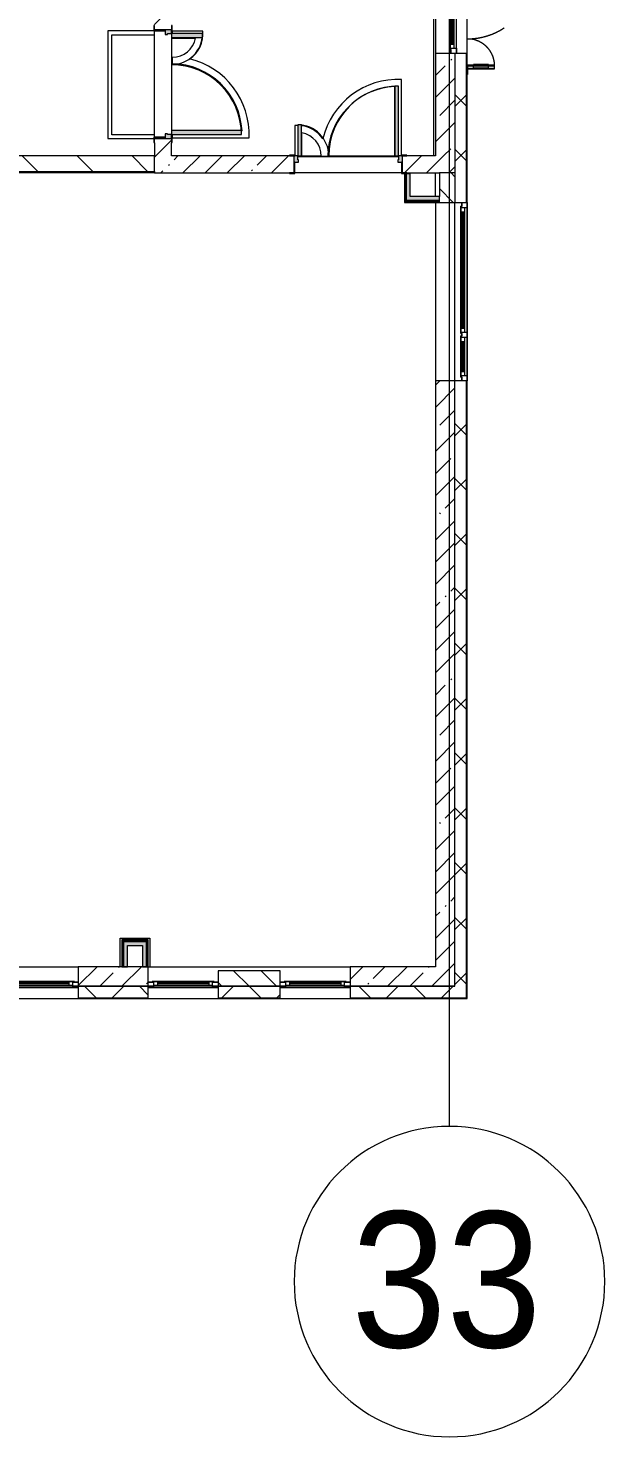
# Model space of a CAD drawing. Header units: millimetres. Extents: x -3456 to 185767, y -8553 to 29000.
# Drawn here: x 178342 to 185767, y -5906 to 12246 of the extents above; entities that cross this region are included whole.
import ezdxf

# ---------------------------------------------------------------- set-up
doc = ezdxf.new("R2010")
doc.units = ezdxf.units.MM
doc.linetypes.add('200_ШТРИХ__ш1_п0_6_', pattern=[800, 500, -300])
doc.linetypes.add('Осевая', pattern=[3175, 635, -476.25, 1587.5, -476.25])
for name, color, linetype, lineweight in [('A-DETL-MBND-1', 7, '200_ШТРИХ__ш1_п0_6_', 9), ('A-GLAZ-2', 7, 'Continuous', 5), ('A-WALL', 7, 'Continuous', 9), ('A-WALL-3', 7, 'Continuous', 5), ('I-WALL-3', 7, 'Continuous', 5), ('S-COLS-2', 7, 'Continuous', 5), ('Оси', 7, 'Continuous', 9), ('Оси-1', 7, 'Continuous', 20), ('Оси-2', 7, 'Осевая', 9)]:
    doc.layers.add(name, color=color, linetype=linetype, lineweight=lineweight)
for name, color, linetype, lineweight, true_color in [('A-DOOR-3', 7, 'Continuous', 5, 0xaaaaaa), ('A-DOOR-4', 7, 'Continuous', 5, 0xe2e2e2), ('A-DOOR-FRAM-4', 7, 'Continuous', 5, 0xe2e2e2), ('A-DOOR-FRAM-5', 7, 'Continuous', 5, 0xaaaaaa), ('A-FLOR-2', 7, 'Continuous', 5, 0xaaaaaa), ('I-WALL-2', 7, 'Continuous', 9, 0xe7e7e7)]:
    doc.layers.add(name, color=color, linetype=linetype, lineweight=lineweight, true_color=true_color)
doc.styles.add('Arial_1', font='arial.ttf', dxfattribs={"width": 0.9, "height": 1750})
pattern_1 = [(135, (58756.86, 0), (-176.7767, -176.7767), [])]
pattern_2 = [(45, (58756.86, 0), (-353.5534, 353.5534), []), (135, (58756.86, 0), (-353.5534, -353.5534), [])]
pattern_3 = [(45, (58756.86, 0), (-285.1231, 285.1231), []), (45, (59042, 0), (-285.1231, 285.1231), [504.031, -100.806, 16.764, -84.042])]
pattern_4 = [(45, (58756.86, 0), (-530.33, 530.33), []), (135, (58756.86, 0), (-530.33, -530.33), [])]

# ---------------------------------------------------------------- blocks, each defined once
blk = doc.blocks.new('110_Дверь_СКБ_2Ст - Д-5_п_ Из игровой в коридор-32679362-2_6_1_птичка')
at = {"layer": 'A-DOOR-4'}
for points in [[(612.5, 110), (662.5, 110), (662.5, 1010), (612.5, 1010), (612.5, 153.8)], [(-587.5, 110), (-587.5, 510), (-637.5, 510), (-637.5, 110)], [(712.5, -110), (712.5, 30), (697.5, 30), (697.5, -110)]]:
    blk.add_hatch(color=256, dxfattribs=at).paths.add_polyline_path(points)
h = blk.add_hatch(color=256, dxfattribs=at)
h.paths.add_polyline_path([(652.5, 30), (712.5, 30), (712.5, 110), (662.5, 110), (662.5, 60), (652.5, 60)])
h.paths.add_polyline_path([(-687.5, 30), (-627.5, 30), (-627.5, 60), (-637.5, 60), (-637.5, 110), (-687.5, 110)])
at = {"layer": 'A-DOOR-FRAM-4'}
for points in [[(-672.5, 110), (-672.5, 118), (-742.5, 118), (-742.5, 110)], [(-672.5, -110), (-672.5, 30), (-687.5, 30), (-687.5, -110)], [(767.5, 110), (767.5, 118), (697.5, 118), (697.5, 110)], [(-672.5, -118), (-672.5, -110), (-742.5, -110), (-742.5, -118)], [(767.5, -118), (767.5, -110), (697.5, -110), (697.5, -118)]]:
    blk.add_hatch(color=256, dxfattribs=at).paths.add_polyline_path(points)
at = {"layer": 'A-DOOR-3'}
for p, q in [((662.5, 1010), (612.5, 1010)), ((612.5, 1010), (612.5, 110)), ((662.5, 110), (662.5, 1010)), ((-637.5, 510), (-637.5, 110)), ((-587.5, 510), (-637.5, 510)), ((-587.5, 110), (-587.5, 510)), ((-637.5, 110), (-587.5, 110)), ((612.5, 110), (662.5, 110))]:
    blk.add_line(p, q, dxfattribs=at)
for centre, radius, start, end in [((662.5, 110), 900, 90, 180), ((-637.5, 110), 400, 360, 90)]:
    blk.add_arc(centre, radius, start, end, dxfattribs=at)
at = {"layer": 'A-DOOR-FRAM-5'}
for p, q in [((-672.5, 118), (-742.5, 118)), ((-742.5, 118), (-742.5, 110)), ((-742.5, 110), (-672.5, 110)), ((-637.5, 110), (-687.5, 110)), ((-687.5, 110), (-687.5, 30)), ((-687.5, 30), (-627.5, 30)), ((-672.5, 30), (-687.5, 30)), ((-687.5, 30), (-687.5, -110)), ((-672.5, 110), (-672.5, 118)), ((-672.5, -110), (-672.5, 30)), ((-637.5, 60), (-637.5, 110)), ((-627.5, 60), (-637.5, 60)), ((-627.5, 30), (-627.5, 60)), ((662.5, 60), (652.5, 60)), ((652.5, 60), (652.5, 30)), ((652.5, 30), (712.5, 30)), ((662.5, 110), (662.5, 60)), ((712.5, 110), (662.5, 110)), ((767.5, 118), (697.5, 118)), ((697.5, 118), (697.5, 110)), ((697.5, 110), (767.5, 110)), ((712.5, 30), (697.5, 30)), ((697.5, 30), (697.5, -110)), ((712.5, 30), (712.5, 110)), ((712.5, -110), (712.5, 30)), ((767.5, 110), (767.5, 118)), ((-672.5, -110), (-742.5, -110)), ((-742.5, -110), (-742.5, -118)), ((-742.5, -118), (-672.5, -118)), ((-687.5, -110), (-672.5, -110)), ((-672.5, -118), (-672.5, -110)), ((697.5, -110), (712.5, -110)), ((767.5, -110), (697.5, -110)), ((697.5, -110), (697.5, -118)), ((697.5, -118), (767.5, -118)), ((767.5, -118), (767.5, -110))]:
    blk.add_line(p, q, dxfattribs=at)
blk = doc.blocks.new('120_Окно_СКБ_1Ст - 120_Окно_СКБ_1Ст 900х2500_h_ с форточкой-22876038-2_6_1_птичка')
at = {"layer": 'A-GLAZ-2'}
for p, q in [((-450, -127), (-450, -57)), ((-450, -57), (-380, -57)), ((450, -57), (-450, -57)), ((-380, -127), (-450, -127)), ((-450, -127), (-400, -127)), ((-380, -127), (-400, -127)), ((-400, -127), (-400, -137)), ((-400, -137), (400, -137)), ((400, -137), (-400, -137)), ((-380, -57), (-380, -127)), ((380, -87), (-380, -87)), ((-380, -87), (-380, -127)), ((-330, -137), (-330, -87)), ((-330, -107), (330, -107)), ((330, -117), (-330, -117)), ((330, -137), (330, -87)), ((380, -127), (380, -57)), ((380, -57), (450, -57)), ((380, -127), (380, -87)), ((450, -127), (380, -127)), ((400, -127), (380, -127)), ((400, -127), (450, -127)), ((400, -137), (400, -127)), ((450, -57), (450, -127))]:
    blk.add_line(p, q, dxfattribs=at)
blk = doc.blocks.new('110_Дверь_СКБ_2Ст - Д-1_л_Лестничная клетка EIS60 2-32142534-2_6_1_птичка')
at = {"layer": 'A-DOOR-4'}
for points in [[(662, 110), (662, 1010), (612, 1010), (612, 110)], [(-588, 510), (-638, 510), (-638, 110), (-588, 110), (-588, 431)], [(712, 30), (697, 30), (697, -110), (712, -110), (712, -33)]]:
    blk.add_hatch(color=256, dxfattribs=at).paths.add_polyline_path(points)
h = blk.add_hatch(color=256, dxfattribs=at)
h.paths.add_polyline_path([(712, 110), (662, 110), (662, 60), (652, 60), (652, 30), (712, 30)])
h.paths.add_polyline_path([(-628, 30), (-628, 60), (-638, 60), (-638, 110), (-688, 110), (-688, 30)])
at = {"layer": 'A-DOOR-FRAM-4'}
for points in [[(-673, 110), (-673, 118), (-743, 118), (-743, 110)], [(-673, 30), (-688, 30), (-688, -110), (-673, -110), (-673, -33)], [(767, 110), (767, 118), (697, 118), (697, 110)], [(-673, -110), (-743, -110), (-743, -118), (-673, -118)], [(767, -118), (767, -110), (697, -110), (697, -118)]]:
    blk.add_hatch(color=256, dxfattribs=at).paths.add_polyline_path(points)
at = {"layer": 'A-DOOR-3'}
for p, q in [((662, 1010), (612, 1010)), ((612, 1010), (612, 110)), ((662, 110), (662, 1010)), ((-638, 510), (-638, 110)), ((-588, 510), (-638, 510)), ((-588, 110), (-588, 510)), ((-638, 110), (-588, 110)), ((612, 110), (662, 110))]:
    blk.add_line(p, q, dxfattribs=at)
for centre, radius, start, end in [((662, 110), 900, 90, 180), ((-638, 110), 400, 360, 90)]:
    blk.add_arc(centre, radius, start, end, dxfattribs=at)
at = {"layer": 'A-DOOR-FRAM-5'}
for p, q in [((-673, 118), (-743, 118)), ((-743, 118), (-743, 110)), ((-743, 110), (-673, 110)), ((-638, 110), (-688, 110)), ((-688, 110), (-688, 30)), ((-688, 30), (-628, 30)), ((-673, 30), (-688, 30)), ((-688, 30), (-688, -110)), ((-673, 110), (-673, 118)), ((-673, -110), (-673, 30)), ((-638, 60), (-638, 110)), ((-628, 60), (-638, 60)), ((-628, 30), (-628, 60)), ((662, 60), (652, 60)), ((652, 60), (652, 30)), ((652, 30), (712, 30)), ((662, 110), (662, 60)), ((712, 110), (662, 110)), ((767, 118), (697, 118)), ((697, 118), (697, 110)), ((697, 110), (767, 110)), ((712, 30), (697, 30)), ((697, 30), (697, -110)), ((712, 30), (712, 110)), ((712, -110), (712, 30)), ((767, 110), (767, 118)), ((-673, -110), (-743, -110)), ((-743, -110), (-743, -118)), ((-743, -118), (-673, -118)), ((-688, -110), (-673, -110)), ((-673, -118), (-673, -110)), ((697, -110), (712, -110)), ((767, -110), (697, -110)), ((697, -110), (697, -118)), ((697, -118), (767, -118)), ((767, -118), (767, -110))]:
    blk.add_line(p, q, dxfattribs=at)
blk = doc.blocks.new('120_Окно_СКБ_1Ст - 120_Окно_СКБ_1Ст 1200х2500_h_ с форточкой2-24160662-2_6_1_птичка')
at = {"layer": 'A-GLAZ-2'}
for p, q in [((-600, -127), (-600, -57)), ((-600, -57), (-530, -57)), ((600, -57), (-600, -57)), ((-530, -127), (-600, -127)), ((-600, -127), (-550, -127)), ((-530, -127), (-550, -127)), ((-550, -127), (-550, -137)), ((-550, -137), (550, -137)), ((550, -137), (-550, -137)), ((-530, -57), (-530, -127)), ((530, -87), (-530, -87)), ((-530, -87), (-530, -127)), ((-480, -137), (-480, -87)), ((-480, -107), (480, -107)), ((480, -117), (-480, -117)), ((480, -137), (480, -87)), ((530, -127), (530, -57)), ((530, -57), (600, -57)), ((530, -127), (530, -87)), ((600, -127), (530, -127)), ((550, -127), (530, -127)), ((550, -127), (600, -127)), ((550, -137), (550, -127)), ((600, -57), (600, -127))]:
    blk.add_line(p, q, dxfattribs=at)
blk = doc.blocks.new('120_Окно_СКБ_2Ст_Фрамуга сверху - 120_Окно_СКБ_2Ст_2300х2500_h_ ДОО-22877051-2_6_1_птичка')
at = {"layer": 'A-GLAZ-2'}
for p, q in [((-1150, 13), (-1150, 83)), ((-1150, 83), (-1080, 83)), ((1150, 83), (-1150, 83)), ((-1080, 13), (-1150, 13)), ((-1150, 13), (-1100, 13)), ((-1080, 13), (-1100, 13)), ((-1100, 13), (-1100, 3)), ((-1100, 3), (540, 3)), ((540, 3), (-1100, 3)), ((-1080, 83), (-1080, 13)), ((-1080, 83), (1080, 83)), ((520, 53), (-1080, 53)), ((-1080, 53), (-1080, 13)), ((-1030, 3), (-1030, 53)), ((-1030, 33), (470, 33)), ((470, 23), (-1030, 23)), ((470, 3), (470, 53)), ((520, 13), (520, 83)), ((520, 83), (590, 83)), ((520, 13), (520, 53)), ((590, 13), (520, 13)), ((540, 13), (520, 13)), ((540, 13), (570, 13)), ((540, 13), (570, 13)), ((540, 3), (540, 13)), ((590, 13), (570, 13)), ((570, 13), (570, 3)), ((570, 3), (1100, 3)), ((1100, 3), (570, 3)), ((590, 83), (590, 13)), ((1080, 53), (590, 53)), ((590, 53), (590, 13)), ((640, 3), (640, 53)), ((640, 33), (1030, 33)), ((1030, 23), (640, 23)), ((1030, 3), (1030, 53)), ((1080, 13), (1080, 83)), ((1080, 83), (1150, 83)), ((1080, 13), (1080, 53)), ((1150, 13), (1080, 13)), ((1100, 13), (1080, 13)), ((1100, 13), (1150, 13)), ((1100, 3), (1100, 13)), ((1150, 83), (1150, 13))]:
    blk.add_line(p, q, dxfattribs=at)
blk = doc.blocks.new('Дверь_Витражная_СКБ_2Ст - ВН-6-31912847-2_6_1_птичка')
at = {"layer": 'A-DETL-MBND-1'}
for points in [[(-643, -370), (-598, -370), (-598, -20), (-643, -20)], [(562, -884), (607, -884), (607, -20), (562, -20)]]:
    blk.add_hatch(color=256, dxfattribs=at).paths.add_polyline_path(points)
for p, q in [((-607, -20), (-715, -20)), ((-715, -20), (-607, -20)), ((-598, -20), (-643, -20)), ((-643, -370), (-643, -20)), ((-598, -20), (-643, -20)), ((-643, -20), (-643, -370)), ((-643, -100), (-598, -100)), ((-633, -290), (-633, -100)), ((-607, -370), (-607, -20)), ((-598, -370), (-598, -20)), ((-598, -370), (-598, -20)), ((-589, -290), (-589, -100)), ((553, -804), (553, -100)), ((562, -20), (607, -20)), ((562, -884), (562, -20)), ((562, -20), (562, -884)), ((607, -20), (562, -20)), ((607, -100), (562, -100)), ((597, -804), (597, -100)), ((607, -884), (607, -20)), ((607, -884), (607, -20)), ((607, -20), (715, -20)), ((607, -20), (715, -20)), ((607, -884), (607, -20)), ((-643, -290), (-598, -290)), ((-643, -370), (-598, -370)), ((-643, -370), (-598, -370)), ((607, -804), (562, -804)), ((607, -884), (562, -884)), ((562, -884), (607, -884))]:
    blk.add_line(p, q, dxfattribs=at)
for centre, radius, start, end in [((-607, -20), 350, 270, 0), ((607, -20), 864, 180, 270)]:
    blk.add_arc(centre, radius, start, end, dxfattribs=at)
blk = doc.blocks.new('Ось сетки - D8-29747960-2_6_1_птичка')
at = {"layer": 'Оси-1'}
for start, end in [(360, 180), (180, 360)]:
    blk.add_arc((0, 0), 4, start, end, dxfattribs=at)

msp = doc.modelspace()

# ---------------------------------------------------------------- hatches: boundary and pattern name
at = {"layer": 'A-WALL-3'}
h = msp.add_hatch(dxfattribs=at)
h.set_pattern_fill('FP_120', color=256, style=0, pattern_type=2)
h.set_pattern_definition(pattern_2)
h.paths.add_polyline_path([(183836.9, -250), (183986.9, -250), (183986.9, 7700), (183836.9, 7700), (183836.9, -100)])
h.paths.add_polyline_path([(183986.9, 10000), (183986.9, 11920), (183836.9, 11920), (183836.9, 10000)])
h.paths.add_polyline_path([(183986.9, 13120), (183986.9, 21400), (183836.9, 21400), (183836.9, 13120)])
h = msp.add_hatch(dxfattribs=at)
h.set_pattern_fill('FP_130', color=256, style=0, pattern_type=2)
h.set_pattern_definition(pattern_1)
h.paths.add_polyline_path([(183753.6, 10000), (183836.9, 10000), (183836.9, 10380), (183636.9, 10380), (183636.9, 10000)])
h = msp.add_hatch(dxfattribs=at)
h.set_pattern_fill('FP_130', color=256, style=0, pattern_type=2)
h.set_pattern_definition(pattern_1)
h.paths.add_polyline_path([(180971.1, -100), (181586.9, -100), (181586.9, 100), (180786.9, 100), (180786.9, -100)])
h.paths.add_polyline_path([(174386.9, -100), (174386.9, 100), (173336.9, 100), (173336.9, -100), (173551.1, -100)])
h.paths.add_polyline_path([(177586.9, -100), (178086.9, -100), (178086.9, 100), (177586.9, 100)])
h.paths.add_polyline_path([(162536.9, -100), (163586.9, -100), (163586.9, 100), (162536.9, 100)])
h.paths.add_polyline_path([(161636.9, -100), (161636.9, 100), (161386.9, 100), (161386.9, -100), (161493.5, -100)])
h.paths.add_polyline_path([(167686.9, -100), (168986.9, -100), (168986.9, 100), (167686.9, 100)])
h.paths.add_polyline_path([(160486.9, -100), (160486.9, 100), (159586.9, 100), (159586.9, -100), (159638.5, -100)])
h.paths.add_polyline_path([(172186.9, -100), (172436.9, -100), (172436.9, 100), (172186.9, 100)])
h.paths.add_polyline_path([(150852.7, -100), (151486.9, -100), (151486.9, 100), (150686.9, 100), (150686.9, -100), (150827.2, -100)])
h.paths.add_polyline_path([(153536.9, -100), (153536.9, 100), (153286.9, 100), (153286.9, -100)])
h.paths.add_polyline_path([(154436.9, -100), (157786.9, -100), (157783.5, 100), (154436.9, 100)])
h = msp.add_hatch(dxfattribs=at)
h.set_pattern_fill('FP_120', color=256, style=0, pattern_type=2)
h.set_pattern_definition(pattern_2)
h.paths.add_polyline_path([(177724.9, -250), (178086.9, -250), (178086.9, -100), (176686.9, -100), (176686.9, -250), (177261.1, -250)])
h.paths.add_polyline_path([(178986.9, -250), (179886.9, -250), (179886.9, -100), (178986.9, -100)])
h.paths.add_polyline_path([(183753.6, -250), (183836.9, -250), (183836.9, -100), (182486.9, -100), (182486.9, -250), (182826.1, -250)])
h.paths.add_polyline_path([(180786.9, -250), (181586.9, -250), (181586.9, -100), (180786.9, -100)])
h.paths.add_polyline_path([(165886.9, -250), (166786.9, -250), (166786.9, -100), (165886.9, -100)])
h.paths.add_polyline_path([(171286.9, -250), (172436.9, -250), (172436.9, -100), (171286.9, -100)])
h.paths.add_polyline_path([(168986.9, -250), (168986.9, -100), (167686.9, -100), (167686.9, -250), (168913.6, -250)])
h.paths.add_polyline_path([(173336.9, -250), (174386.9, -250), (174386.9, -100), (173336.9, -100)])
h.paths.add_polyline_path([(159586.9, -250), (161636.9, -250), (161636.9, -100), (159586.9, -100)])
h.paths.add_polyline_path([(157786.9, -250), (158686.9, -250), (158686.9, -100), (154436.9, -100), (154436.9, -250), (157783.5, -250)])
h.paths.add_polyline_path([(162536.9, -250), (163586.9, -250), (163586.9, -100), (162536.9, -100)])
h.paths.add_polyline_path([(151486.9, -250), (151486.9, -100), (150686.9, -100), (150686.9, -250), (151291, -250)])
h.paths.add_polyline_path([(153536.9, -250), (153536.9, -100), (152386.9, -100), (152386.9, -250), (153286.9, -250)])
h.paths.add_polyline_path([(149786.9, -250), (149786.9, -100), (147966.9, -100), (147966.9, -250), (148508.4, -250)])
at = {"layer": 'I-WALL-2'}
for points in [[(183211.9, 10025), (183261.9, 10025), (183261.9, 10370), (183211.9, 10370), (183211.9, 10065.3)], [(183261.9, 10025), (183636.9, 10025), (183636.9, 10075), (183261.9, 10075), (183261.9, 10065.3)], [(179811.9, 425), (179811.9, 475), (179571.9, 475), (179571.9, 425), (179621.9, 425)], [(179621.9, 150), (179621.9, 425), (179571.9, 425), (179571.9, 150), (179579.9, 150)], [(179811.9, 150), (179861.9, 150), (179861.9, 475), (179811.9, 475), (179811.9, 231.3)]]:
    msp.add_hatch(color=256, dxfattribs=at).paths.add_polyline_path(points)
at = {"layer": 'I-WALL-3'}
h = msp.add_hatch(dxfattribs=at)
h.set_pattern_fill('FP_128', color=256, style=0, pattern_type=2)
h.set_pattern_definition(pattern_3)
h.paths.add_polyline_path([(183753.6, 10600), (183836.9, 10600), (183836.9, 11920), (183586.9, 11920), (183586.9, 10600)])
h.paths.add_polyline_path([(183836.9, 13120), (183836.9, 21400), (183586.9, 21400), (183586.9, 13120), (183753.6, 13120)])
h = msp.add_hatch(dxfattribs=at)
h.set_pattern_fill('FP_128', color=256, style=0, pattern_type=2)
h.set_pattern_definition(pattern_3)
h.paths.add_polyline_path([(180043.6, 10600), (180186.9, 10600), (180186.9, 10825), (179966.9, 10825), (179966.9, 10600)])
h.paths.add_polyline_path([(180043.6, 12225), (180186.9, 12225), (180186.9, 13400), (179966.9, 13400), (179966.9, 12225)])
h.paths.add_polyline_path([(179980.1, 13900), (180186.9, 13900), (180186.9, 18600), (179966.9, 18600), (179966.9, 13900)])
h = msp.add_hatch(dxfattribs=at)
h.set_pattern_fill('FP_131', color=256, style=0, pattern_type=2)
h.set_pattern_definition([(135, (58756.86, 0), (-353.5534, -353.5534), [])])
h.paths.add_polyline_path([(178086.9, 10400), (179966.9, 10400), (179966.9, 10600), (178086.9, 10600)])
h.paths.add_polyline_path([(166131, 10400), (166461.9, 10400), (166461.9, 10600), (166106.9, 10600), (166106.9, 10400)])
h.paths.add_polyline_path([(170304.8, 10400), (170686.9, 10400), (170686.9, 10600), (169936.9, 10600), (169936.9, 10400), (169966.9, 10400)])
h.paths.add_polyline_path([(167861.9, 10400), (168986.9, 10400), (168986.9, 10600), (167861.9, 10600), (167861.9, 10520)])
h = msp.add_hatch(dxfattribs=at)
h.set_pattern_fill('FP_128', color=256, style=0, pattern_type=2)
h.set_pattern_definition(pattern_3)
h.paths.add_polyline_path([(183216.9, 10380), (183836.9, 10380), (183836.9, 10600), (183161.9, 10600), (183161.9, 10380)])
h.paths.add_polyline_path([(180043.6, 10380), (181761.9, 10380), (181761.9, 10600), (179966.9, 10600), (179966.9, 10380)])
h = msp.add_hatch(dxfattribs=at)
h.set_pattern_fill('FP_224', color=256, style=0, pattern_type=2)
h.set_pattern_definition(pattern_4)
h.paths.add_polyline_path([(183199.4, 10000), (183199.4, 10370), (183186.9, 10370), (183186.9, 10000)])
h = msp.add_hatch(dxfattribs=at)
h.set_pattern_fill('FP_224', color=256, style=0, pattern_type=2)
h.set_pattern_definition(pattern_4)
h.paths.add_polyline_path([(183211.9, 10012.5), (183211.9, 10370), (183199.4, 10370), (183199.4, 10012.5)])
h = msp.add_hatch(dxfattribs=at)
h.set_pattern_fill('FP_224', color=256, style=0, pattern_type=2)
h.set_pattern_definition(pattern_4)
h.paths.add_polyline_path([(183199.4, 10000), (183636.9, 10000), (183636.9, 10012.5), (183199.4, 10012.5)])
h = msp.add_hatch(dxfattribs=at)
h.set_pattern_fill('FP_224', color=256, style=0, pattern_type=2)
h.set_pattern_definition(pattern_4)
h.paths.add_polyline_path([(183211.9, 10012.5), (183636.9, 10012.5), (183636.9, 10025), (183211.9, 10025)])
h = msp.add_hatch(dxfattribs=at)
h.set_pattern_fill('FP_128', color=256, style=0, pattern_type=2)
h.set_pattern_definition(pattern_3)
h.paths.add_polyline_path([(183586.9, -100), (183836.9, -100), (183836.9, 7700), (183586.9, 7700), (183586.9, 150)])
h = msp.add_hatch(dxfattribs=at)
h.set_pattern_fill('FP_224', color=256, style=0, pattern_type=2)
h.set_pattern_definition(pattern_4)
h.paths.add_polyline_path([(179861.9, 150), (179874.4, 150), (179874.4, 487.5), (179861.9, 487.5), (179861.9, 231.3)])
h = msp.add_hatch(dxfattribs=at)
h.set_pattern_fill('FP_224', color=256, style=0, pattern_type=2)
h.set_pattern_definition(pattern_4)
h.paths.add_polyline_path([(179874.4, 150), (179886.9, 150), (179886.9, 500), (179874.4, 500), (179874.4, 231.3)])
h = msp.add_hatch(dxfattribs=at)
h.set_pattern_fill('FP_128', color=256, style=0, pattern_type=2)
h.set_pattern_definition(pattern_3)
h.paths.add_polyline_path([(183586.9, -100), (183586.9, 150), (182486.9, 150), (182486.9, -100), (182826.1, -100)])
at = {"layer": 'S-COLS-2'}
h = msp.add_hatch(dxfattribs=at)
h.set_pattern_fill('FP_128', color=256, style=0, pattern_type=2)
h.set_pattern_definition(pattern_3)
h.paths.add_polyline_path([(178986.9, -100), (179886.9, -100), (179886.9, 150), (178986.9, 150)])

# ---------------------------------------------------------------- linework, layer by layer
at = {"layer": 'A-FLOR-2'}
for p, q in [((183565.9, 10600), (183565.9, 13450)), ((179366.9, 12211.1), (179366.9, 10821.8)), ((179958.9, 12211.1), (179366.9, 12211.1)), ((179966.9, 12161.1), (179966.9, 12210)), ((180590.7, 12208.3), (180197.2, 12208.3)), ((180197.2, 12208.3), (180197.2, 12175)), ((179416.9, 10871.8), (179416.9, 12161.1)), ((179416.9, 12161.1), (179966.9, 12161.1)), ((180197.2, 12125), (180197.2, 12118.3)), ((180197.2, 12118.3), (180496.9, 12118.3)), ((180197.2, 11869.8), (180197.2, 11786.7)), ((183060.7, 11495.1), (183060.7, 10597.4)), ((183150.7, 10608), (183150.7, 11585.5)), ((181094.9, 10924.2), (181086.9, 10924.2)), ((181776.6, 10990.9), (181776.6, 10608)), ((181866.6, 10597.4), (181866.6, 10897.1)), ((179366.9, 10821.8), (179958.9, 10821.8)), ((179966.9, 10871.8), (179416.9, 10871.8)), ((179966.9, 10840), (179966.9, 10871.8)), ((180197.2, 10875), (180197.2, 10834.2)), ((180197.2, 10834.2), (181185.2, 10834.2)), ((181811.9, 10597.4), (181866.6, 10597.4)), ((181811.9, 10590), (183111.9, 10590)), ((182115.2, 10597.4), (182198.2, 10597.4)), ((183060.7, 10597.4), (183111.9, 10597.4)), ((179966.9, 10380), (178086.9, 10380)), ((179525.9, 150), (179525.9, 521)), ((179525.9, 521), (179905.9, 521)), ((179905.9, 521), (179905.9, 150))]:
    msp.add_line(p, q, dxfattribs=at)
for centre, radius, start, end in [((180197.2, 12174.8), 395, 304.42231, 4.87345), ((180197.2, 12174.8), 305, 270, 349.33549), ((180186.2, 10876.8), 1000, 357.56236, 76.45029), ((180186.2, 10876.8), 910, 2.99005, 89.3074), ((183108.2, 10586.4), 1000, 87.56236, 166.45029), ((183108.2, 10586.4), 910, 92.99005, 179.3074), ((181810.2, 10597.4), 395, 89.75521, 94.87345), ((181810.2, 10597.4), 395, 34.42231, 82.4559), ((181810.2, 10597.4), 305, 360, 79.33549)]:
    msp.add_arc(centre, radius, start, end, dxfattribs=at)
at = {"layer": 'A-WALL'}
for p, q in [((183836.9, 11920), (183836.9, 10600)), ((183986.9, 10000), (183986.9, 11920)), ((183989.9, 10000), (183989.9, 11920)), ((179966.9, 10400), (179966.9, 10600)), ((183199.4, 10012.5), (183199.4, 10370)), ((183211.9, 10025), (183211.9, 10370)), ((183836.9, 10380), (183636.9, 10380)), ((183836.9, 10380), (183836.9, 10000)), ((183636.9, 10012.5), (183199.4, 10012.5)), ((183636.9, 10025), (183211.9, 10025)), ((183986.9, -250), (183986.9, 7700)), ((183989.9, -253), (183989.9, 7700)), ((179559.4, 487.5), (179874.4, 487.5)), ((179559.4, 150), (179559.4, 487.5)), ((179571.9, 475), (179861.9, 475)), ((179571.9, 150), (179571.9, 475)), ((179861.9, 475), (179861.9, 150)), ((179874.4, 487.5), (179874.4, 150)), ((180786.9, -100), (181586.9, -100)), ((181586.9, -100), (180786.9, -100)), ((178986.9, -250), (179886.9, -250)), ((178986.9, -253), (179886.9, -253)), ((180786.9, -250), (181586.9, -250)), ((180786.9, -253), (181586.9, -253)), ((182486.9, -250), (183986.9, -250)), ((182486.9, -253), (183989.9, -253))]:
    msp.add_line(p, q, dxfattribs=at)
at = {"layer": 'A-WALL-3'}
for p, q in [((183994.9, -258), (183994.9, 21558)), ((183994.9, 11920), (183836.9, 11920)), ((183836.9, 10600), (183836.9, 10380)), ((183636.9, 10380), (183636.9, 10075)), ((183636.9, 10000), (183994.9, 10000)), ((183994.9, 7700), (183836.9, 7700)), ((181586.9, 100), (180786.9, 100)), ((180786.9, 100), (180786.9, -258)), ((181586.9, -258), (181586.9, 100)), ((179886.9, -100), (178986.9, -100)), ((178986.9, -100), (178986.9, -258)), ((179886.9, -258), (179886.9, -100)), ((183836.9, -100), (182486.9, -100)), ((182486.9, -100), (182486.9, -258)), ((178086.9, -258), (183994.9, -258))]:
    msp.add_line(p, q, dxfattribs=at)
at = {"layer": 'I-WALL-3'}
for p, q in [((183586.9, 18412.5), (183586.9, 10600)), ((179966.9, 10871.8), (179966.9, 12161.1)), ((180186.9, 12125), (180186.9, 10925)), ((183836.9, 11920), (183586.9, 11920)), ((179966.9, 10770), (179966.9, 10600)), ((180186.9, 10600), (180186.9, 10770)), ((179966.9, 10600), (169966.9, 10600)), ((181706.9, 10600), (180186.9, 10600)), ((181866.6, 10600), (182114.9, 10600)), ((182198.4, 10600), (183060.7, 10600)), ((183586.9, 10600), (183216.9, 10600)), ((178086.9, 10400), (179966.9, 10400)), ((179966.9, 10400), (179966.9, 10380)), ((179966.9, 10380), (181706.9, 10380)), ((183146.9, 10380), (181776.9, 10380)), ((183186.9, 10370), (183186.9, 10000)), ((183261.9, 10370), (183186.9, 10370)), ((183216.9, 10380), (183636.9, 10380)), ((183261.9, 10075), (183261.9, 10370)), ((183586.9, 10075), (183586.9, 10380)), ((183186.9, 10000), (183636.9, 10000)), ((183636.9, 10075), (183261.9, 10075)), ((183586.9, 10000), (183586.9, 150)), ((183636.9, 10000), (183636.9, 10075)), ((183836.9, -100), (183836.9, 10000)), ((183836.9, 7700), (183586.9, 7700)), ((179886.9, 500), (179546.9, 500)), ((179546.9, 500), (179546.9, 150)), ((179621.9, 425), (179811.9, 425)), ((179621.9, 150), (179621.9, 425)), ((179811.9, 425), (179811.9, 150)), ((179886.9, 150), (179886.9, 500)), ((177586.9, 150), (178986.9, 150)), ((179546.9, 150), (179621.9, 150)), ((179811.9, 150), (179886.9, 150)), ((179886.9, 150), (182486.9, 150)), ((183586.9, 150), (182486.9, 150)), ((182486.9, 150), (182486.9, -100)), ((178986.9, -100), (178086.9, -100)), ((180786.9, -100), (179886.9, -100)), ((182486.9, -100), (181586.9, -100)), ((182486.9, -100), (183836.9, -100))]:
    msp.add_line(p, q, dxfattribs=at)
at = {"layer": 'S-COLS-2'}
for p, q in [((179886.9, 150), (178986.9, 150)), ((178986.9, 150), (178986.9, -100)), ((179886.9, -100), (179886.9, 150)), ((178986.9, -100), (179886.9, -100))]:
    msp.add_line(p, q, dxfattribs=at)
at = {"layer": 'Оси'}
for p, q in [((183766.9, 10029.8), (183766.9, 21915.1)), ((183766.9, -1906.3), (183766.9, 9979))]:
    msp.add_line(p, q, dxfattribs=at)
at = {"layer": 'Оси-2'}
msp.add_line((183766.9, 9979), (183766.9, 10029.8), dxfattribs=at)

# ---------------------------------------------------------------- block references
at = {"layer": 'A-DETL-MBND-1', "rotation": 89.99999999999957}
msp.add_blockref('Дверь_Витражная_СКБ_2Ст - ВН-6-31912847-2_6_1_птичка', (183977.9, 12365), dxfattribs=at)
at = {"layer": 'A-DOOR-3', "rotation": 269.9999999999999}
msp.add_blockref('110_Дверь_СКБ_2Ст - Д-1_л_Лестничная клетка EIS60 2-32142534-2_6_1_птичка', (180076.9, 11537.5), dxfattribs=at)
at = {"layer": 'A-DOOR-3'}
msp.add_blockref('110_Дверь_СКБ_2Ст - Д-5_п_ Из игровой в коридор-32679362-2_6_1_птичка', (182449.4, 10490), dxfattribs=at)
at = {"layer": 'A-GLAZ-2'}
for name, p, rotation in [('120_Окно_СКБ_1Ст - 120_Окно_СКБ_1Ст 1200х2500_h_ с форточкой2-24160662-2_6_1_птичка', (183911.9, 12520), 269.9999999999999), ('120_Окно_СКБ_2Ст_Фрамуга сверху - 120_Окно_СКБ_2Ст_2300х2500_h_ ДОО-22877051-2_6_1_птичка', (183911.9, 8850), 269.9999999999999), ('120_Окно_СКБ_1Ст - 120_Окно_СКБ_1Ст 900х2500_h_ с форточкой-22876038-2_6_1_птичка', (178536.9, -175), 180), ('120_Окно_СКБ_1Ст - 120_Окно_СКБ_1Ст 900х2500_h_ с форточкой-22876038-2_6_1_птичка', (180336.9, -175), 180), ('120_Окно_СКБ_1Ст - 120_Окно_СКБ_1Ст 900х2500_h_ с форточкой-22876038-2_6_1_птичка', (182036.9, -175), 180)]:
    msp.add_blockref(name, p, dxfattribs=dict(at, rotation=rotation))
at = {"layer": 'Оси-1', "xscale": 499.9999999999995, "yscale": 499.9999999999995, "zscale": 499.9999999999995}
msp.add_blockref('Ось сетки - D8-29747960-2_6_1_птичка', (183766.9, -3906.3), dxfattribs=at)

# ---------------------------------------------------------------- texts
at = {"layer": 'Оси', "insert": (182503.8, -3003), "char_height": 1750, "width": 3030.379, "attachment_point": 1, "style": 'Arial_1'}
msp.add_mtext('33', dxfattribs=at)

doc.saveas('drawing.dxf')
